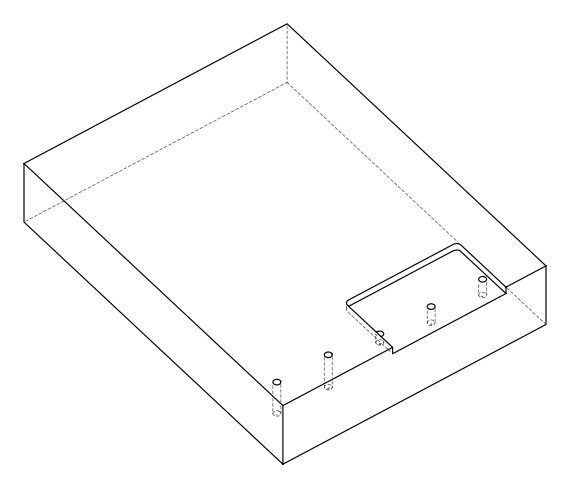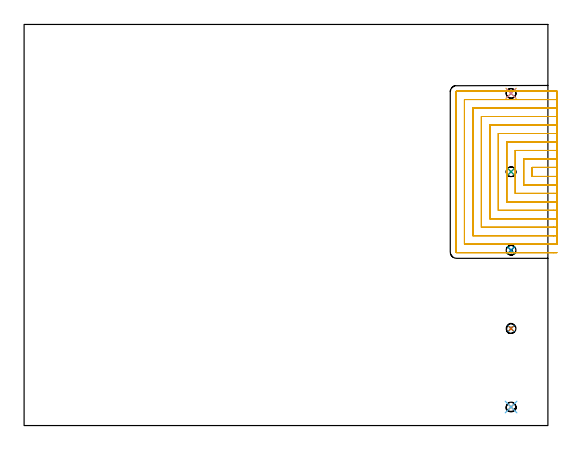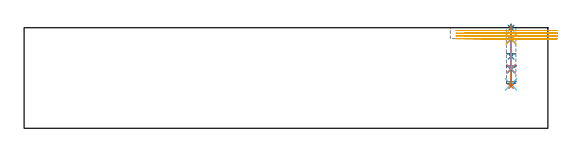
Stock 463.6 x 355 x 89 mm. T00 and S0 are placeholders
(PLAN: 11 operations, 2 tool changes, 27.2 min)
(1 SPOT_DRILL | STEP1POCKET | NXT0321_9005460120000 | 0.03 min | 0 mm3)
(2 SPOT_DRILL_1 | STEP1POCKET_1 | NXT0321_9005460120000 | 0.03 min | 1 mm3)
(3 SPOT_DRILL_2 | STEP1POCKET_2 | NXT0321_9005460120000 | 0.03 min | 978 mm3)
(4 SPOT_DRILL_3 | STEP1POCKET_3 | NXT0321_9005460120000 | 0.03 min | 978 mm3)
(5 SPOT_DRILL_4 | STEP1POCKET_4 | NXT0321_9005460120000 | 0.03 min | 978 mm3)
(6 DRILL_BLIND_HOLE_INTO_CENTER | STEP1POCKET | UGT0301_202 | 0.21 min | 2792 mm3)
(7 DRILL_BLIND_HOLE_INTO_CENTER_1 | STEP1POCKET_1 | UGT0301_202 | 0.22 min | 2883 mm3)
(8 DRILL_BLIND_HOLE_INTO_CENTER_2 | STEP1POCKET_2 | UGT0301_202 | 0.07 min | 836 mm3)
(9 DRILL_BLIND_HOLE_INTO_CENTER_3 | STEP1POCKET_3 | UGT0301_202 | 0.12 min | 1503 mm3)
(10 DRILL_BLIND_HOLE_INTO_CENTER_4 | STEP1POCKET_4 | UGT0301_202 | 0.12 min | 1463 mm3)
(11 MILL_SLOT | SLOT_PARTIAL_RECTANGULAR | UGT0201_101 | Follow Part, ap 2.5, ae 75% | 26.32 min | 125069 mm3)
(TOOL NXT0321_9005460120000 | NC Spot Drill, 142deg, 12mm, Carbide, Uncoated | D12 PA142 FL30 Z2)
(TOOL UGT0301_202 | Twist Drill 8.6 mm | D8.6 PA118 FL80 Z2)
(TOOL UGT0201_101 | End Mill 10 mm | D10 FL12 Z2)
(OP 1 SPOT_DRILL)
G17 G21 G94 G90
T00 M6
G54
G17 G0 G90 X431. Y16.4 S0 M3
G43 Z99. H0
G94 G81 G98 Z88.63 F250. R92.
G80
M5
M2
(OP 2 SPOT_DRILL_1)
G17 G21 G94 G90
T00 M6
G54
G17 G0 G90 X431. Y85.8 S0 M3
G43 Z99. H0
G94 G81 G98 Z88.63 F250. R92.
G80
M5
M2
(OP 3 SPOT_DRILL_2)
G17 G21 G94 G90
T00 M6
G54
G17 G0 G90 X431. Y155.2 S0 M3
G43 Z99. H0
G94 G81 G98 Z78.93 F250. R82.3
G80
M5
M2
(OP 4 SPOT_DRILL_3)
G17 G21 G94 G90
T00 M6
G54
G17 G0 G90 X431. Y224.6 S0 M3
G43 Z99. H0
G94 G81 G98 Z78.93 F250. R82.3
G80
M5
M2
(OP 5 SPOT_DRILL_4)
G17 G21 G94 G90
T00 M6
G54
G17 G0 G90 X431. Y294. S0 M3
G43 Z99. H0
G94 G81 G98 Z78.93 F250. R82.3
G80
M5
M2
(OP 6 DRILL_BLIND_HOLE_INTO_CENTER)
G17 G21 G94 G90
T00 M6
G54
G17 G0 G90 X431. Y16.4 S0 M3
G43 Z99. H0
G94 G81 G98 Z38.8 F250. R91.
G80
M5
M2
(OP 7 DRILL_BLIND_HOLE_INTO_CENTER_1)
G17 G21 G94 G90
T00 M6
G54
G17 G0 G90 X431. Y85.8 S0 M3
G43 Z99. H0
G94 G81 G98 Z37.2 F250. R91.
G80
M5
M2
(OP 8 DRILL_BLIND_HOLE_INTO_CENTER_2)
G17 G21 G94 G90
T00 M6
G54
G17 G0 G90 X431. Y155.2 S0 M3
G43 Z99. H0
G94 G81 G98 Z63.7 F250. R81.3
G80
M5
M2
(OP 9 DRILL_BLIND_HOLE_INTO_CENTER_3)
G17 G21 G94 G90
T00 M6
G54
G17 G0 G90 X431. Y224.6 S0 M3
G43 Z99. H0
G94 G81 G98 Z52.1 F250. R81.3
G80
M5
M2
(OP 10 DRILL_BLIND_HOLE_INTO_CENTER_4)
G17 G21 G94 G90
T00 M6
G54
G17 G0 G90 X431. Y294. S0 M3
G43 Z99. H0
G94 G81 G98 Z52.8 F250. R81.3
G80
M5
M2
(OP 11 MILL_SLOT)
G17 G21 G94 G90
T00 M6
G54
G17 G0 G90 X471.6 Y228.5 S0 M3
G43 Z99. H0
Z86.575
G94 G1 X468.6 F250.
X449.7 F500.
Y220.5
X468.6
X471.6 F250.
Y236.
X468.6
X442.2 F500.
Y213.
X468.6
X471.6 F250.
Y243.5
X468.6
X434.7 F500.
Y205.5
X468.6
X471.6 F250.
Y251.
X468.6
X427.2 F500.
Y198.
X468.6
X471.6 F250.
Y258.5
X468.6
X419.7 F500.
Y190.5
X468.6
X471.6 F250.
Y266.
X468.6
X412.2 F500.
Y183.
X468.6
X471.6 F250.
Y273.5
X468.6
X404.7 F500.
Y175.5
X468.6
X471.6 F250.
Y281.
X468.6
X397.2 F500.
Y168.
X468.6
X471.6 F250.
Y288.5
X468.6
X389.7 F500.
Y160.5
X468.6
X471.6 F250.
Y296.
X468.6
X382.8 F500.
G3 X382.2 Y295.4 R0.6
G1 Y153.6
G3 X382.8 Y153. R0.6
G1 X468.6
X471.6 F250.
G0 Y228.5 Z84.15
G1 X468.6
X449.7 F500.
Y220.5
X468.6
X471.6 F250.
Y236.
X468.6
X442.2 F500.
Y213.
X468.6
X471.6 F250.
Y243.5
X468.6
X434.7 F500.
Y205.5
X468.6
X471.6 F250.
Y251.
X468.6
X427.2 F500.
Y198.
X468.6
X471.6 F250.
Y258.5
X468.6
X419.7 F500.
Y190.5
X468.6
X471.6 F250.
Y266.
X468.6
X412.2 F500.
Y183.
X468.6
X471.6 F250.
Y273.5
X468.6
X404.7 F500.
Y175.5
X468.6
X471.6 F250.
Y281.
X468.6
X397.2 F500.
Y168.
X468.6
X471.6 F250.
Y288.5
X468.6
X389.7 F500.
Y160.5
X468.6
X471.6 F250.
Y296.
X468.6
X382.8 F500.
G3 X382.2 Y295.4 R0.6
G1 Y153.6
G3 X382.8 Y153. R0.6
G1 X468.6
X471.6 F250.
G0 Y228.5 Z81.725
G1 X468.6
X449.7 F500.
Y220.5
X468.6
X471.6 F250.
Y236.
X468.6
X442.2 F500.
Y213.
X468.6
X471.6 F250.
Y243.5
X468.6
X434.7 F500.
Y205.5
X468.6
X471.6 F250.
Y251.
X468.6
X427.2 F500.
Y198.
X468.6
X471.6 F250.
Y258.5
X468.6
X419.7 F500.
Y190.5
X468.6
X471.6 F250.
Y266.
X468.6
X412.2 F500.
Y183.
X468.6
X471.6 F250.
Y273.5
X468.6
X404.7 F500.
Y175.5
X468.6
X471.6 F250.
Y281.
X468.6
X397.2 F500.
Y168.
X468.6
X471.6 F250.
Y288.5
X468.6
X389.7 F500.
Y160.5
X468.6
X471.6 F250.
Y296.
X468.6
X382.8 F500.
G3 X382.2 Y295.4 R0.6
G1 Y153.6
G3 X382.8 Y153. R0.6
G1 X468.6
X471.6 F250.
G0 Y228.5 Z79.3
G1 X468.6
X449.7 F500.
Y220.5
X468.6
X471.6 F250.
Y236.
X468.6
X442.2 F500.
Y213.
X468.6
X471.6 F250.
Y243.5
X468.6
X434.7 F500.
Y205.5
X468.6
X471.6 F250.
Y251.
X468.6
X427.2 F500.
Y198.
X468.6
X471.6 F250.
Y258.5
X468.6
X419.7 F500.
Y190.5
X468.6
X471.6 F250.
Y266.
X468.6
X412.2 F500.
Y183.
X468.6
X471.6 F250.
Y273.5
X468.6
X404.7 F500.
Y175.5
X468.6
X471.6 F250.
Y281.
X468.6
X397.2 F500.
Y168.
X468.6
X471.6 F250.
Y288.5
X468.6
X389.7 F500.
Y160.5
X468.6
X471.6 F250.
Y296.
X468.6
X382.8 F500.
G3 X382.2 Y295.4 R0.6
G1 Y153.6
G3 X382.8 Y153. R0.6
G1 X468.6
X471.6 F250.
G0 Z99.
M5
M2
